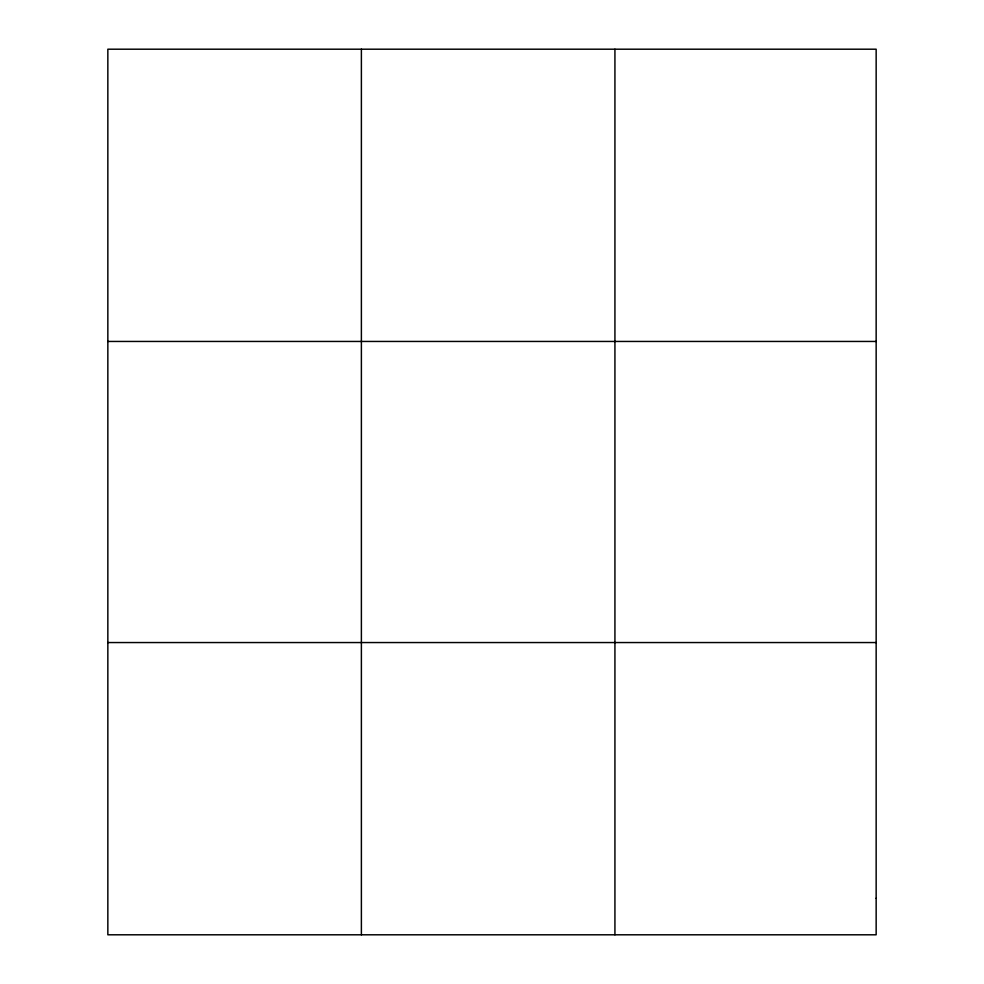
<?xml version="1.0" encoding="UTF-8"?>
<svg xmlns="http://www.w3.org/2000/svg" width="984" height="984" viewBox="0 0 984 984"><rect width="100%" height="100%" fill="white"/><g stroke="black" fill="none" stroke-linecap="round" stroke-linejoin="round"><path stroke-width="1.48" d="M361.386 49.2L361.386 934.8M614.926 49.2L614.926 934.8M107.846 341.448L876.154 341.448M107.846 642.552L876.154 642.552M876.154 898.269L876.154 934.8L107.846 934.8L107.846 49.2L876.154 49.2L876.154 898.269"/></g></svg>
